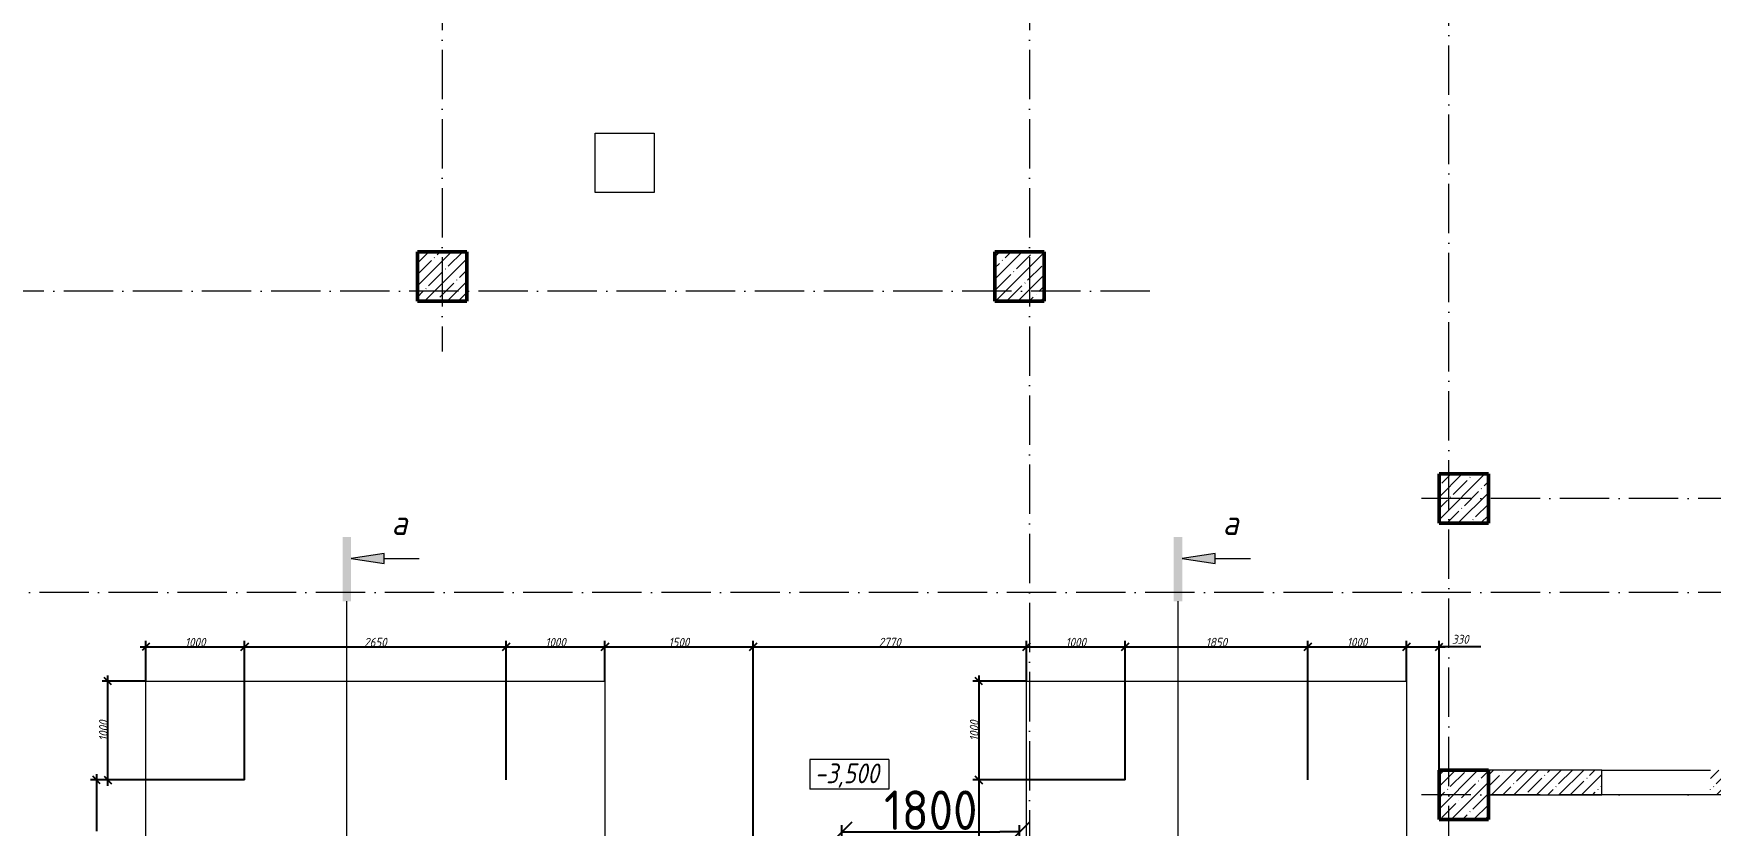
# Model space of a CAD drawing. Header units: millimetres. Extents: x -356862 to 418287, y 0 to 839748.
# Drawn here: x -271740 to -254752, y 466036 to 474058 of the extents above; entities that cross this region are included whole.
import ezdxf

# ---------------------------------------------------------------- set-up
doc = ezdxf.new("R2010")
doc.units = ezdxf.units.MM
doc.linetypes.add('200_ШТРИХ_ш1п0_6_', pattern=[160, 100, -60])
doc.linetypes.add('50_200_ШТРИХ_1Т_ш5_п1_п1_', pattern=[700, 500, -100, 0, -100])
for name, color, linetype, lineweight in [('A-____-____-DIMS', 7, 'Continuous', 9), ('A-____-NOTE-TEXT', 7, 'Continuous', 9), ('A-____-NOTE-TEXT-1', 7, 'Continuous', 5), ('A-FLOR-____-OTLN', 7, 'Continuous', 9), ('A-WALL-____-MCUT-1', 7, 'Continuous', 9), ('A-WALL-____-OTLN', 7, 'Continuous', 9), ('A-WALL-____-PATT-1', 7, 'Continuous', 9), ('G-____-____-DIMS', 7, 'Continuous', 9), ('S-COLS-____-MCUT', 7, 'Continuous', 50), ('S-COLS-____-OTLN', 7, 'Continuous', 9), ('S-GRID-____-OTLN-1', 7, '50_200_ШТРИХ_1Т_ш5_п1_п1_', 9)]:
    doc.layers.add(name, color=color, linetype=linetype, lineweight=lineweight)
doc.layers.add('A-DETL-GENF-OTLN-4', color=9, linetype='200_ШТРИХ_ш1п0_6_', lineweight=9, true_color=0x808080)
doc.layers.add('A-DETL-GENF-OTLN-5', color=7, linetype='Continuous', lineweight=5, true_color=0xc0c0c0)
doc.styles.add('ISOCPEUR_I', font='isocpeui.ttf', dxfattribs={"width": 0.9, "height": 2.5})
doc.styles.add('ISOCPEUR_I_2', font='isocpeui.ttf', dxfattribs={"width": 0.85, "height": 2.3})
doc.styles.add('ISOCPEUR_I_7', font='isocpeui.ttf', dxfattribs={"width": 0.9, "height": 90})
doc.styles.add('СПДС', font='isocpeur.ttf', dxfattribs={"width": 0.9})
doc.dimstyles.new('ISO-1_8_0_9К_СРЕДНИЙ_Кладочные', dxfattribs={"dimscale": 304.8, "dimtxt": 89.638306, "dimasz": 0.246063, "dimexe": 0.19685, "dimexo": 0, "dimgap": 0, "dimtad": 1, "dimdec": 3, "dimrnd": 0.001, "dimdsep": 46, "dimtxsty": 'ISOCPEUR_I_7', "dimblk1": 'OBLIQUE', "dimblk2": 'OBLIQUE', "dimsah": 1, "dimcen": 0.09, "dimdle": 0.19685, "dimazin": 0, "dimtfac": 1, "dimtdec": 4, "dimtix": 1, "dimtmove": 2, "dimatfit": 3, "dimfxl": 1, "dimtvp": 1, "dimtolj": 1, "dimtzin": 0, "dimarcsym": 2})
doc.dimstyles.new('ISO-1_8_0_9К_СРЕДНИЙ_Кладочные_1', dxfattribs={"dimscale": 304.8, "dimtxt": 89.638306, "dimasz": 0.246063, "dimexe": 0.19685, "dimexo": 0, "dimgap": 0, "dimtad": 1, "dimdec": 3, "dimrnd": 0.001, "dimdsep": 46, "dimtxsty": 'ISOCPEUR_I_7', "dimblk1": 'OBLIQUE', "dimblk2": 'OBLIQUE', "dimsah": 1, "dimcen": 0.09, "dimdle": 0.19685, "dimazin": 0, "dimtfac": 1, "dimtdec": 4, "dimtix": 1, "dimtmove": 0, "dimatfit": 3, "dimfxl": 1, "dimtvp": 1, "dimtolj": 1, "dimtzin": 0, "dimarcsym": 2})
doc.dimstyles.new('ISO-1_8_0_9К_СРЕДНИЙ_Кладочные_2', dxfattribs={"dimscale": 304.8, "dimtxt": 89.638306, "dimasz": 0.246063, "dimexe": 0.19685, "dimexo": 0, "dimgap": 0, "dimtad": 1, "dimdec": 3, "dimrnd": 0.001, "dimdsep": 46, "dimtxsty": 'ISOCPEUR_I_7', "dimblk1": 'OBLIQUE', "dimblk2": 'OBLIQUE', "dimsah": 1, "dimcen": 0.09, "dimdle": 0.19685, "dimazin": 0, "dimtfac": 1, "dimtdec": 4, "dimtix": 1, "dimtmove": 1, "dimatfit": 3, "dimfxl": 1, "dimtvp": 1, "dimtolj": 1, "dimtzin": 0, "dimarcsym": 2})
doc.dimstyles.new('Размера А3', dxfattribs={"dimtxt": 200, "dimasz": 100, "dimexe": 70, "dimexo": 100, "dimgap": 20, "dimtad": 1, "dimdec": 0, "dimrnd": 10, "dimzin": 0, "dimdsep": 46, "dimtxsty": 'СПДС', "dimblk": 'ARROWHEAD_6', "dimcen": 1, "dimclrd": 256, "dimclre": 256, "dimclrt": 256, "dimazin": 0, "dimtfac": 1, "dimtdec": 0, "dimtmove": 2, "dimatfit": 3, "dimfxl": 1, "dimtolj": 1, "dimtzin": 0, "dimarcsym": 0})

# ---------------------------------------------------------------- blocks, each defined once
blk = doc.blocks.new('BSC_Колонна _Прямоугольная - 500х500-V7-АР1_Кладочный план подвала в осях 1-64_А-ГГ')
at = {"layer": 'S-COLS-____-OTLN'}
h = blk.add_hatch(dxfattribs=at)
h.set_pattern_fill('FP_16', color=256, style=0, pattern_type=2)
h.set_pattern_definition([(45, (-89000, -12581.04), (-114.04925, 114.04925), []), (45, (-88885.95, -12581.04), (-114.04925, 114.04925), [201.613, -40.323, 3.353, -36.97])])
h.paths.add_polyline_path([(-250, -250), (250, -250), (250, 250), (-250, 250)], flags=0)
at = {"layer": 'S-COLS-____-MCUT'}
for p, q in [((250, 250), (-250, 250)), ((-250, 250), (-250, -250)), ((250, -250), (250, 250)), ((-250, -250), (250, -250))]:
    blk.add_line(p, q, dxfattribs=at)
blk = doc.blocks.new('BSC_Колонна _Прямоугольная - 500х500-V18-АР1_Кладочный план подвала в осях 1-64_А-ГГ')
at = {"layer": 'S-COLS-____-OTLN'}
h = blk.add_hatch(dxfattribs=at)
h.set_pattern_fill('FP_28', color=256, style=0, pattern_type=2)
h.set_pattern_definition([(45, (-83150, -12581.04), (-114.04925, 114.04925), []), (45, (-83035.95, -12581.04), (-114.04925, 114.04925), [201.613, -40.323, 3.353, -36.97])])
h.paths.add_polyline_path([(-250, -250), (250, -250), (250, 250), (-250, 250)], flags=0)
at = {"layer": 'S-COLS-____-MCUT'}
for p, q in [((250, 250), (-250, 250)), ((-250, 250), (-250, -250)), ((250, -250), (250, 250)), ((-250, -250), (250, -250))]:
    blk.add_line(p, q, dxfattribs=at)
blk = doc.blocks.new('BSC_Колонна _Прямоугольная - 500х500-V29-АР1_Кладочный план подвала в осях 1-64_А-ГГ')
at = {"layer": 'S-COLS-____-OTLN'}
h = blk.add_hatch(dxfattribs=at)
h.set_pattern_fill('FP_40', color=256, style=0, pattern_type=2)
h.set_pattern_definition([(45, (-93500, -7331.04), (-114.04925, 114.04925), []), (45, (-93385.95, -7331.04), (-114.04925, 114.04925), [201.613, -40.323, 3.353, -36.97])])
h.paths.add_polyline_path([(-250, -250), (250, -250), (250, 250), (-250, 250)], flags=0)
at = {"layer": 'S-COLS-____-MCUT'}
for p, q in [((250, 250), (-250, 250)), ((-250, 250), (-250, -250)), ((250, -250), (250, 250)), ((-250, -250), (250, -250))]:
    blk.add_line(p, q, dxfattribs=at)
blk = doc.blocks.new('BSC_Колонна _Прямоугольная - 500х500-V82-АР1_Кладочный план подвала в осях 1-64_А-ГГ')
at = {"layer": 'S-COLS-____-OTLN'}
h = blk.add_hatch(dxfattribs=at)
h.set_pattern_fill('FP_94', color=256, style=0, pattern_type=2)
h.set_pattern_definition([(45, (-93500, -10331.04), (-114.04925, 114.04925), []), (45, (-93385.95, -10331.04), (-114.04925, 114.04925), [201.613, -40.323, 3.353, -36.97])])
h.paths.add_polyline_path([(-250, -250), (250, -250), (250, 250), (-250, 250)], flags=0)
at = {"layer": 'S-COLS-____-MCUT'}
for p, q in [((250, 250), (-250, 250)), ((-250, 250), (-250, -250)), ((250, -250), (250, 250)), ((-250, -250), (250, -250))]:
    blk.add_line(p, q, dxfattribs=at)
blk = doc.blocks.new('DET_L_Имитация разреза_ISO2-5 - Вправо-27489998-АР1_Кладочный план подвала в осях 1-64_А-ГГ')
at = {"layer": 'A-DETL-GENF-OTLN-5'}
blk.add_line((143, 0), (4360, 0), dxfattribs=at)
blk = doc.blocks.new('DET_L_Имитация разреза_ISO2-5 - Вправо-27489996-АР1_Кладочный план подвала в осях 1-64_А-ГГ')
at = {"layer": 'A-DETL-GENF-OTLN-5'}
blk.add_line((143, 0), (3897, 0), dxfattribs=at)
blk = doc.blocks.new('Высотные отметки - 9_5х3_5_h_-17668430-АР1_Кладочный план подвала в осях 1-64_А-ГГ')
at = {"layer": 'G-____-____-DIMS'}
for p, q in [((-4, 3), (-4, 0)), ((4, 3), (-4, 3)), ((4, 3), (4, 0)), ((4, 0), (-4, 0))]:
    blk.add_line(p, q, dxfattribs=at)
blk = doc.blocks.new('_Oblique')
at = {"color": 0, "linetype": 'ByBlock', "lineweight": -2}
blk.add_line((-0.5, -0.5), (0.5, 0.5), dxfattribs=at)
blk = doc.blocks.new('*D8247')
at = {"layer": 'A-____-____-DIMS', "color": 0, "lineweight": -2, "transparency": 16777216}
for p, q in [((-270661, 467847), (-269541, 467847)), ((-270601, 467497), (-270601, 467907)), ((-269601, 466497), (-269601, 467907))]:
    blk.add_line(p, q, dxfattribs=at)
at = {"layer": 'Defpoints', "color": 0, "transparency": 16777216}
for p in [(-269601, 467847), (-270601, 467497), (-269601, 466497)]:
    blk.add_point(p, dxfattribs=at)
at = {"layer": 'A-____-____-DIMS', "color": 0, "lineweight": -2, "transparency": 16777216, "xscale": 75, "yscale": 75, "zscale": 75, "rotation": 180}
blk.add_blockref('_Oblique', (-270601, 467847), dxfattribs=at)
at = {"layer": 'A-____-____-DIMS', "color": 0, "lineweight": -2, "transparency": 16777216, "xscale": 75, "yscale": 75, "zscale": 75}
blk.add_blockref('_Oblique', (-269601, 467847), dxfattribs=at)
at = {"layer": 'A-____-____-DIMS', "color": 0, "transparency": 16777216, "insert": (-270101, 467892), "char_height": 90, "width": 504.73, "attachment_point": 5, "style": 'ISOCPEUR_I_7'}
blk.add_mtext('\\A1;1000', dxfattribs=at)
blk = doc.blocks.new('*D8248')
at = {"layer": 'A-____-____-DIMS', "color": 0, "lineweight": -2, "transparency": 16777216}
for p, q in [((-269661, 467847), (-266891, 467847)), ((-269601, 466497), (-269601, 467907)), ((-266951, 466497), (-266951, 467907))]:
    blk.add_line(p, q, dxfattribs=at)
at = {"layer": 'Defpoints', "color": 0, "transparency": 16777216}
for p in [(-266951, 467847), (-269601, 466497), (-266951, 466497)]:
    blk.add_point(p, dxfattribs=at)
at = {"layer": 'A-____-____-DIMS', "color": 0, "lineweight": -2, "transparency": 16777216, "xscale": 75, "yscale": 75, "zscale": 75, "rotation": 180}
blk.add_blockref('_Oblique', (-269601, 467847), dxfattribs=at)
at = {"layer": 'A-____-____-DIMS', "color": 0, "lineweight": -2, "transparency": 16777216, "xscale": 75, "yscale": 75, "zscale": 75}
blk.add_blockref('_Oblique', (-266951, 467847), dxfattribs=at)
at = {"layer": 'A-____-____-DIMS', "color": 0, "transparency": 16777216, "insert": (-268276, 467892), "char_height": 90, "width": 546.1, "attachment_point": 5, "style": 'ISOCPEUR_I_7'}
blk.add_mtext('\\A1;2650', dxfattribs=at)
blk = doc.blocks.new('*D8249')
at = {"layer": 'A-____-____-DIMS', "color": 0, "lineweight": -2, "transparency": 16777216}
for p, q in [((-267011, 467847), (-265891, 467847)), ((-266951, 466497), (-266951, 467907)), ((-265951, 467497), (-265951, 467907))]:
    blk.add_line(p, q, dxfattribs=at)
at = {"layer": 'Defpoints', "color": 0, "transparency": 16777216}
for p in [(-265951, 467847), (-265951, 467497), (-266951, 466497)]:
    blk.add_point(p, dxfattribs=at)
at = {"layer": 'A-____-____-DIMS', "color": 0, "lineweight": -2, "transparency": 16777216, "xscale": 75, "yscale": 75, "zscale": 75, "rotation": 180}
blk.add_blockref('_Oblique', (-266951, 467847), dxfattribs=at)
at = {"layer": 'A-____-____-DIMS', "color": 0, "lineweight": -2, "transparency": 16777216, "xscale": 75, "yscale": 75, "zscale": 75}
blk.add_blockref('_Oblique', (-265951, 467847), dxfattribs=at)
at = {"layer": 'A-____-____-DIMS', "color": 0, "transparency": 16777216, "insert": (-266451, 467892), "char_height": 90, "width": 504.73, "attachment_point": 5, "style": 'ISOCPEUR_I_7'}
blk.add_mtext('\\A1;1000', dxfattribs=at)
blk = doc.blocks.new('*D8250')
at = {"layer": 'A-____-____-DIMS', "color": 0, "lineweight": -2, "transparency": 16777216}
for p, q in [((-266011, 467847), (-264391, 467847)), ((-265951, 467497), (-265951, 467907)), ((-264451, 465097), (-264451, 467907))]:
    blk.add_line(p, q, dxfattribs=at)
at = {"layer": 'Defpoints', "color": 0, "transparency": 16777216}
for p in [(-264451, 467847), (-265951, 467497), (-264451, 465097)]:
    blk.add_point(p, dxfattribs=at)
at = {"layer": 'A-____-____-DIMS', "color": 0, "lineweight": -2, "transparency": 16777216, "xscale": 75, "yscale": 75, "zscale": 75, "rotation": 180}
blk.add_blockref('_Oblique', (-265951, 467847), dxfattribs=at)
at = {"layer": 'A-____-____-DIMS', "color": 0, "lineweight": -2, "transparency": 16777216, "xscale": 75, "yscale": 75, "zscale": 75}
blk.add_blockref('_Oblique', (-264451, 467847), dxfattribs=at)
at = {"layer": 'A-____-____-DIMS', "color": 0, "transparency": 16777216, "insert": (-265201, 467892), "char_height": 90, "width": 504.73, "attachment_point": 5, "style": 'ISOCPEUR_I_7'}
blk.add_mtext('\\A1;1500', dxfattribs=at)
blk = doc.blocks.new('*D8251')
at = {"layer": 'A-____-____-DIMS', "color": 0, "lineweight": -2, "transparency": 16777216}
for p, q in [((-264511, 467847), (-261621, 467847)), ((-264451, 465097), (-264451, 467907)), ((-261681, 467497), (-261681, 467907))]:
    blk.add_line(p, q, dxfattribs=at)
at = {"layer": 'Defpoints', "color": 0, "transparency": 16777216}
for p in [(-261681, 467847), (-261681, 467497), (-264451, 465097)]:
    blk.add_point(p, dxfattribs=at)
at = {"layer": 'A-____-____-DIMS', "color": 0, "lineweight": -2, "transparency": 16777216, "xscale": 75, "yscale": 75, "zscale": 75, "rotation": 180}
blk.add_blockref('_Oblique', (-264451, 467847), dxfattribs=at)
at = {"layer": 'A-____-____-DIMS', "color": 0, "lineweight": -2, "transparency": 16777216, "xscale": 75, "yscale": 75, "zscale": 75}
blk.add_blockref('_Oblique', (-261681, 467847), dxfattribs=at)
at = {"layer": 'A-____-____-DIMS', "color": 0, "transparency": 16777216, "insert": (-263066, 467892), "char_height": 90, "width": 546.1, "attachment_point": 5, "style": 'ISOCPEUR_I_7'}
blk.add_mtext('\\A1;2770', dxfattribs=at)
blk = doc.blocks.new('*D8252')
at = {"layer": 'A-____-____-DIMS', "color": 0, "lineweight": -2, "transparency": 16777216}
for p, q in [((-261741, 467847), (-260621, 467847)), ((-261681, 467497), (-261681, 467907)), ((-260681, 466497), (-260681, 467907))]:
    blk.add_line(p, q, dxfattribs=at)
at = {"layer": 'Defpoints', "color": 0, "transparency": 16777216}
for p in [(-260681, 467847), (-261681, 467497), (-260681, 466497)]:
    blk.add_point(p, dxfattribs=at)
at = {"layer": 'A-____-____-DIMS', "color": 0, "lineweight": -2, "transparency": 16777216, "xscale": 75, "yscale": 75, "zscale": 75, "rotation": 180}
blk.add_blockref('_Oblique', (-261681, 467847), dxfattribs=at)
at = {"layer": 'A-____-____-DIMS', "color": 0, "lineweight": -2, "transparency": 16777216, "xscale": 75, "yscale": 75, "zscale": 75}
blk.add_blockref('_Oblique', (-260681, 467847), dxfattribs=at)
at = {"layer": 'A-____-____-DIMS', "color": 0, "transparency": 16777216, "insert": (-261181, 467892), "char_height": 90, "width": 504.73, "attachment_point": 5, "style": 'ISOCPEUR_I_7'}
blk.add_mtext('\\A1;1000', dxfattribs=at)
blk = doc.blocks.new('*D8253')
at = {"layer": 'A-____-____-DIMS', "color": 0, "lineweight": -2, "transparency": 16777216}
for p, q in [((-260741, 467847), (-258771, 467847)), ((-260681, 466497), (-260681, 467907)), ((-258831, 466497), (-258831, 467907))]:
    blk.add_line(p, q, dxfattribs=at)
at = {"layer": 'Defpoints', "color": 0, "transparency": 16777216}
for p in [(-258831, 467847), (-260681, 466497), (-258831, 466497)]:
    blk.add_point(p, dxfattribs=at)
at = {"layer": 'A-____-____-DIMS', "color": 0, "lineweight": -2, "transparency": 16777216, "xscale": 75, "yscale": 75, "zscale": 75, "rotation": 180}
blk.add_blockref('_Oblique', (-260681, 467847), dxfattribs=at)
at = {"layer": 'A-____-____-DIMS', "color": 0, "lineweight": -2, "transparency": 16777216, "xscale": 75, "yscale": 75, "zscale": 75}
blk.add_blockref('_Oblique', (-258831, 467847), dxfattribs=at)
at = {"layer": 'A-____-____-DIMS', "color": 0, "transparency": 16777216, "insert": (-259756, 467892), "char_height": 90, "width": 504.73, "attachment_point": 5, "style": 'ISOCPEUR_I_7'}
blk.add_mtext('\\A1;1850', dxfattribs=at)
blk = doc.blocks.new('*D8254')
at = {"layer": 'A-____-____-DIMS', "color": 0, "lineweight": -2, "transparency": 16777216}
for p, q in [((-258891, 467847), (-257771, 467847)), ((-258831, 466497), (-258831, 467907)), ((-257831, 467497), (-257831, 467907))]:
    blk.add_line(p, q, dxfattribs=at)
at = {"layer": 'Defpoints', "color": 0, "transparency": 16777216}
for p in [(-257831, 467847), (-257831, 467497), (-258831, 466497)]:
    blk.add_point(p, dxfattribs=at)
at = {"layer": 'A-____-____-DIMS', "color": 0, "lineweight": -2, "transparency": 16777216, "xscale": 75, "yscale": 75, "zscale": 75, "rotation": 180}
blk.add_blockref('_Oblique', (-258831, 467847), dxfattribs=at)
at = {"layer": 'A-____-____-DIMS', "color": 0, "lineweight": -2, "transparency": 16777216, "xscale": 75, "yscale": 75, "zscale": 75}
blk.add_blockref('_Oblique', (-257831, 467847), dxfattribs=at)
at = {"layer": 'A-____-____-DIMS', "color": 0, "transparency": 16777216, "insert": (-258331, 467892), "char_height": 90, "width": 504.73, "attachment_point": 5, "style": 'ISOCPEUR_I_7'}
blk.add_mtext('\\A1;1000', dxfattribs=at)
blk = doc.blocks.new('*D8255')
at = {"layer": 'A-____-____-DIMS', "color": 0, "lineweight": -2, "transparency": 16777216}
for p, q in [((-257891, 467847), (-257441, 467847)), ((-257831, 467497), (-257831, 467907)), ((-257501, 466597), (-257501, 467907)), ((-257079, 467847), (-257501, 467847))]:
    blk.add_line(p, q, dxfattribs=at)
at = {"layer": 'Defpoints', "color": 0, "transparency": 16777216}
for p in [(-257501, 467847), (-257831, 467497), (-257501, 466597)]:
    blk.add_point(p, dxfattribs=at)
at = {"layer": 'A-____-____-DIMS', "color": 0, "lineweight": -2, "transparency": 16777216, "xscale": 75, "yscale": 75, "zscale": 75, "rotation": 180}
blk.add_blockref('_Oblique', (-257831, 467847), dxfattribs=at)
at = {"layer": 'A-____-____-DIMS', "color": 0, "lineweight": -2, "transparency": 16777216, "xscale": 75, "yscale": 75, "zscale": 75}
blk.add_blockref('_Oblique', (-257501, 467847), dxfattribs=at)
at = {"layer": 'A-____-____-DIMS', "color": 0, "transparency": 16777216, "insert": (-257370, 467967), "char_height": 90, "width": 409.58, "attachment_point": 1, "line_spacing_factor": 1.149209, "style": 'ISOCPEUR_I_7'}
blk.add_mtext('\\A1;330', dxfattribs=at)
blk = doc.blocks.new('*D8257')
at = {"layer": 'A-____-____-DIMS', "color": 0, "lineweight": -2, "transparency": 16777216}
for p, q in [((-269601, 466497), (-271161, 466497)), ((-271101, 466557), (-271101, 465980)), ((-271101, 465037), (-271101, 465772)), ((-269601, 465097), (-271161, 465097))]:
    blk.add_line(p, q, dxfattribs=at)
at = {"layer": 'Defpoints', "color": 0, "transparency": 16777216}
for p in [(-271101, 466497), (-269601, 466497), (-269601, 465097)]:
    blk.add_point(p, dxfattribs=at)
at = {"layer": 'A-____-____-DIMS', "color": 0, "lineweight": -2, "transparency": 16777216, "xscale": 75, "yscale": 75, "zscale": 75}
for p, rotation in [((-271101, 466497), 90), ((-271101, 465097), 270)]:
    blk.add_blockref('_Oblique', p, dxfattribs=dict(at, rotation=rotation))
at = {"layer": 'A-____-____-DIMS', "color": 0, "transparency": 16777216, "insert": (-271161, 465615), "char_height": 90, "width": 521.28, "attachment_point": 1, "rotation": 90, "line_spacing_factor": 1.149209, "style": 'ISOCPEUR_I_7'}
blk.add_mtext('\\A1;1400', dxfattribs=at)
blk = doc.blocks.new('*D8258')
at = {"layer": 'A-____-____-DIMS', "color": 0, "lineweight": -2, "transparency": 16777216}
for p, q in [((-270601, 467497), (-271046, 467497)), ((-270986, 466437), (-270986, 467557)), ((-269601, 466497), (-271046, 466497))]:
    blk.add_line(p, q, dxfattribs=at)
at = {"layer": 'Defpoints', "color": 0, "transparency": 16777216}
for p in [(-270986, 467497), (-270601, 467497), (-269601, 466497)]:
    blk.add_point(p, dxfattribs=at)
at = {"layer": 'A-____-____-DIMS', "color": 0, "lineweight": -2, "transparency": 16777216, "xscale": 75, "yscale": 75, "zscale": 75}
for p, rotation in [((-270986, 467497), 90), ((-270986, 466497), 270)]:
    blk.add_blockref('_Oblique', p, dxfattribs=dict(at, rotation=rotation))
at = {"layer": 'A-____-____-DIMS', "color": 0, "transparency": 16777216, "insert": (-271031, 466997), "char_height": 90, "width": 504.73, "attachment_point": 5, "rotation": 90, "style": 'ISOCPEUR_I_7'}
blk.add_mtext('\\A1;1000', dxfattribs=at)
blk = doc.blocks.new('*D8259')
at = {"layer": 'A-____-____-DIMS', "color": 0, "lineweight": -2, "transparency": 16777216}
for p, q in [((-261681, 467497), (-262225, 467497)), ((-262165, 467557), (-262165, 466437)), ((-260681, 466497), (-262225, 466497))]:
    blk.add_line(p, q, dxfattribs=at)
at = {"layer": 'Defpoints', "color": 0, "transparency": 16777216}
for p in [(-261681, 467497), (-262165, 466497), (-260681, 466497)]:
    blk.add_point(p, dxfattribs=at)
at = {"layer": 'A-____-____-DIMS', "color": 0, "lineweight": -2, "transparency": 16777216, "xscale": 75, "yscale": 75, "zscale": 75}
for p, rotation in [((-262165, 467497), 90), ((-262165, 466497), 270)]:
    blk.add_blockref('_Oblique', p, dxfattribs=dict(at, rotation=rotation))
at = {"layer": 'A-____-____-DIMS', "color": 0, "transparency": 16777216, "insert": (-262210, 466997), "char_height": 90, "width": 504.73, "attachment_point": 5, "rotation": 90, "style": 'ISOCPEUR_I_7'}
blk.add_mtext('\\A1;1000', dxfattribs=at)
blk = doc.blocks.new('*D8260')
at = {"layer": 'A-____-____-DIMS', "color": 0, "lineweight": -2, "transparency": 16777216}
for p, q in [((-260681, 466497), (-262225, 466497)), ((-262165, 466557), (-262165, 465037)), ((-261501, 465097), (-262225, 465097))]:
    blk.add_line(p, q, dxfattribs=at)
at = {"layer": 'Defpoints', "color": 0, "transparency": 16777216}
for p in [(-260681, 466497), (-262165, 465097), (-261501, 465097)]:
    blk.add_point(p, dxfattribs=at)
at = {"layer": 'A-____-____-DIMS', "color": 0, "lineweight": -2, "transparency": 16777216, "xscale": 75, "yscale": 75, "zscale": 75}
for p, rotation in [((-262165, 466497), 90), ((-262165, 465097), 270)]:
    blk.add_blockref('_Oblique', p, dxfattribs=dict(at, rotation=rotation))
at = {"layer": 'A-____-____-DIMS', "color": 0, "transparency": 16777216, "insert": (-262210, 465797), "char_height": 90, "width": 521.28, "attachment_point": 5, "rotation": 90, "style": 'ISOCPEUR_I_7'}
blk.add_mtext('\\A1;1400', dxfattribs=at)
blk = doc.blocks.new('ARROWHEAD_6')
at = {"color": 0, "linetype": 'Continuous'}
for p, q in [((0, 0), (-1, 0)), ((-0.5, -0.5), (0.5, 0.5))]:
    blk.add_line(p, q, dxfattribs=at)
blk = doc.blocks.new('*D8505')
at = {"lineweight": -2, "transparency": 16777216}
for p, q in [((-263551, 465197), (-263551, 466041)), ((-263351, 465971), (-261951, 465971)), ((-261751, 465197), (-261751, 466041))]:
    blk.add_line(p, q, dxfattribs=at)
at = {"layer": 'Defpoints', "color": 0, "transparency": 16777216}
for p in [(-261751, 465971), (-263551, 465097), (-261751, 465097)]:
    blk.add_point(p, dxfattribs=at)
at = {"lineweight": -2, "transparency": 16777216, "xscale": 200, "yscale": 200, "zscale": 200, "rotation": 180}
blk.add_blockref('ARROWHEAD_6', (-263551, 465971), dxfattribs=at)
at = {"lineweight": -2, "transparency": 16777216, "xscale": 200, "yscale": 200, "zscale": 200}
blk.add_blockref('ARROWHEAD_6', (-261751, 465971), dxfattribs=at)
at = {"lineweight": 25, "transparency": 16777216, "insert": (-262651, 466191), "char_height": 400, "attachment_point": 5, "style": 'СПДС'}
blk.add_mtext('\\A1;1800', dxfattribs=at)

msp = doc.modelspace()

# ---------------------------------------------------------------- hatches: boundary and pattern name
at = {"layer": 'A-____-NOTE-TEXT-1'}
for points in [[(-268522.5476, 468307.0816), (-268522.5476, 468957.0816), (-268609.2842, 468957.0816), (-268609.2842, 468307.0816)], [(-260102.5476, 468307.0816), (-260102.5476, 468957.0816), (-260189.2842, 468957.0816), (-260189.2842, 468307.0816)], [(-268188.9062, 468691.2335), (-268188.9062, 468791.2335), (-268522.5476, 468741.2335)], [(-259768.9062, 468691.2335), (-259768.9062, 468791.2335), (-260102.5476, 468741.2335)]]:
    msp.add_hatch(color=256, dxfattribs=at).paths.add_polyline_path(points, flags=0)
at = {"layer": 'A-WALL-____-PATT-1'}
h = msp.add_hatch(dxfattribs=at)
h.set_pattern_fill('FP_1', color=256, style=0, pattern_type=2)
h.set_pattern_definition([(45, (-350751.34, 459015.94), (-114.04925, 114.04925), []), (45, (-350637.3, 459015.94), (-114.04925, 114.04925), [201.612, -40.322, 3.353, -36.97])])
h.paths.add_polyline_path([(-250001.3432, 466346.983), (-250001.3432, 466596.983), (-252751.3432, 466596.983), (-252751.3432, 466346.983), (-251786.5304, 466346.983)], flags=0)
h.paths.add_polyline_path([(-254251.3432, 466346.983), (-254251.3432, 466596.983), (-254752.2737, 466596.983), (-254752.2737, 466346.983)], flags=0)
h.paths.add_polyline_path([(-255852.2737, 466346.983), (-255852.2737, 466596.983), (-257001.3432, 466596.983), (-257001.3432, 466346.983)], flags=0)

# ---------------------------------------------------------------- linework, layer by layer
at = {"layer": 'A-____-NOTE-TEXT'}
for p, q in [((-268188.9062, 468791.2335), (-268522.5476, 468741.2335)), ((-268522.5476, 468741.2335), (-268188.9062, 468691.2335)), ((-268188.9062, 468691.2335), (-268188.9062, 468791.2335)), ((-268188.9062, 468741.2335), (-267832.6562, 468741.2335)), ((-259768.9062, 468791.2335), (-260102.5476, 468741.2335)), ((-260102.5476, 468741.2335), (-259768.9062, 468691.2335)), ((-259768.9062, 468691.2335), (-259768.9062, 468791.2335)), ((-259768.9062, 468741.2335), (-259412.6562, 468741.2335))]:
    msp.add_line(p, q, dxfattribs=at)
at = {"layer": 'A-FLOR-____-OTLN'}
for p, q in [((-266051.3432, 472446.983), (-266051.3432, 473046.983)), ((-266051.3432, 473046.983), (-265451.3432, 473046.983)), ((-265451.3432, 473046.983), (-265451.3432, 472446.983)), ((-265451.3432, 472446.983), (-266051.3432, 472446.983)), ((-270601.3432, 467496.983), (-265951.3432, 467496.983)), ((-270601.3432, 464096.983), (-270601.3432, 467496.983)), ((-265951.3432, 467496.983), (-265951.3432, 464096.983)), ((-261681.3432, 465096.983), (-261681.3432, 467496.983)), ((-261681.3432, 467496.983), (-257831.3432, 467496.983)), ((-257831.3432, 467496.983), (-257831.3432, 465096.983))]:
    msp.add_line(p, q, dxfattribs=at)
at = {"layer": 'A-WALL-____-MCUT-1'}
for p, q in [((-255852.2737, 466596.983), (-257001.3432, 466596.983)), ((-255852.2737, 466346.983), (-255852.2737, 466596.983)), ((-257001.3432, 466346.983), (-255852.2737, 466346.983))]:
    msp.add_line(p, q, dxfattribs=at)
at = {"layer": 'A-WALL-____-OTLN'}
for p, q in [((-255852.2737, 466596.983), (-254752.2737, 466596.983)), ((-254752.2737, 466346.983), (-255852.2737, 466346.983))]:
    msp.add_line(p, q, dxfattribs=at)
at = {"layer": 'S-GRID-____-OTLN-1'}
for p, q in [((-267601.3432, 508896.9006), (-267601.3432, 470838.6753)), ((-261651.3432, 508896.9006), (-261651.3432, 454533.3346)), ((-257401.3432, 454533.3346), (-257401.3432, 508896.9006)), ((-260432.5559, 471446.983), (-283424.5728, 471446.983)), ((-246676.9366, 469346.983), (-257730.0789, 469346.983)), ((-246676.9366, 468396.983), (-355213.8729, 468396.983)), ((-246676.9366, 466346.983), (-257730.0789, 466346.983))]:
    msp.add_line(p, q, dxfattribs=at)

# ---------------------------------------------------------------- block references
at = {"layer": 'A-DETL-GENF-OTLN-4', "rotation": 89.99999999999994}
for name, p in [('DET_L_Имитация разреза_ISO2-5 - Вправо-27489996-АР1_Кладочный план подвала в осях 1-64_А-ГГ', (-268565.9159, 464410.1752)), ('DET_L_Имитация разреза_ISO2-5 - Вправо-27489998-АР1_Кладочный план подвала в осях 1-64_А-ГГ', (-260145.9159, 463946.983))]:
    msp.add_blockref(name, p, dxfattribs=at)
at = {"layer": 'G-____-____-DIMS', "xscale": 99.99999999999993, "yscale": 99.99999999999993, "zscale": 99.99999999999993}
msp.add_blockref('Высотные отметки - 9_5х3_5_h_-17668430-АР1_Кладочный план подвала в осях 1-64_А-ГГ', (-263475.4466, 466402.8534), dxfattribs=at)
at = {"layer": 'S-COLS-____-OTLN'}
for name, p in [('BSC_Колонна _Прямоугольная - 500х500-V18-АР1_Кладочный план подвала в осях 1-64_А-ГГ', (-267601.3432, 471596.983)), ('BSC_Колонна _Прямоугольная - 500х500-V7-АР1_Кладочный план подвала в осях 1-64_А-ГГ', (-261751.3432, 471596.983)), ('BSC_Колонна _Прямоугольная - 500х500-V82-АР1_Кладочный план подвала в осях 1-64_А-ГГ', (-257251.3432, 469346.983)), ('BSC_Колонна _Прямоугольная - 500х500-V29-АР1_Кладочный план подвала в осях 1-64_А-ГГ', (-257251.3432, 466346.983))]:
    msp.add_blockref(name, p, dxfattribs=at)

# ---------------------------------------------------------------- texts
at = {"layer": 'A-____-NOTE-TEXT', "char_height": 250, "width": 223.670813, "attachment_point": 1, "style": 'ISOCPEUR_I'}
for insert in [(-268113.5255, 469229.2417), (-259693.5255, 469229.2417)]:
    msp.add_mtext('\\fISOCPEUR|b0|i1|c204|p34|;\\W.9;а', dxfattribs=dict(at, insert=insert))
at = {"layer": 'G-____-____-DIMS', "insert": (-263826.0204, 466664.1445), "char_height": 200, "width": 841.377075, "attachment_point": 1, "line_spacing_factor": 1.149209, "style": 'ISOCPEUR_I_2'}
msp.add_mtext('-3,500', dxfattribs=at)

# ---------------------------------------------------------------- dimensions: what is measured, and where the dimension line sits
at = {"lineweight": 25}
dim = msp.add_linear_dim(base=(-261751.3432, 465971.2914), p1=(-263551.3432, 465096.983), p2=(-261751.3432, 465096.983), dimstyle='Размера А3', override={"dimtxt": 400, "dimasz": 200}, dxfattribs=at)
dim.commit()
dim.dimension.update_dxf_attribs({"geometry": '*D8505', "text_midpoint": (-262651.3432, 466191.2914)})
at = {"layer": 'A-____-____-DIMS'}
for base, p1, p2, override, picture, middle in [((-269601.3432, 467846.7753), (-270601.3432, 467496.983), (-269601.3432, 466496.983), {"dimtxt": 400, "dimpost": '<>', "dimfxl": 1414.213562}, '*D8247', (-270101.3432, 467891.7753)), ((-266951.3432, 467846.7753), (-269601.3432, 466496.983), (-266951.3432, 466496.983), {"dimtxt": 400, "dimpost": '<>', "dimfxl": 2650}, '*D8248', (-268276.3432, 467891.7753)), ((-265951.3432, 467846.7753), (-266951.3432, 466496.983), (-265951.3432, 467496.983), {"dimtxt": 400, "dimpost": '<>', "dimfxl": 1414.213562}, '*D8249', (-266451.3432, 467891.7753)), ((-264451.3432, 467846.7753), (-265951.3432, 467496.983), (-264451.3432, 465096.983), {"dimtxt": 400, "dimpost": '<>', "dimfxl": 2830.19434}, '*D8250', (-265201.3432, 467891.7753)), ((-261681.3432, 467846.7753), (-264451.3432, 465096.983), (-261681.3432, 467496.983), {"dimtxt": 400, "dimpost": '<>', "dimfxl": 3665.092086}, '*D8251', (-263066.3432, 467892.3548)), ((-260681.3432, 467846.7753), (-261681.3432, 467496.983), (-260681.3432, 466496.983), {"dimtxt": 400, "dimpost": '<>', "dimfxl": 1414.213562}, '*D8252', (-261181.3432, 467891.7753)), ((-258831.3432, 467846.7753), (-260681.3432, 466496.983), (-258831.3432, 466496.983), {"dimtxt": 400, "dimpost": '<>', "dimfxl": 1850}, '*D8253', (-259756.3432, 467891.7753)), ((-257831.3432, 467846.7753), (-258831.3432, 466496.983), (-257831.3432, 467496.983), {"dimtxt": 400, "dimpost": '<>', "dimfxl": 1414.213562}, '*D8254', (-258331.3432, 467891.7753))]:
    dim = msp.add_linear_dim(base=base, p1=p1, p2=p2, dimstyle='ISO-1_8_0_9К_СРЕДНИЙ_Кладочные', override=override, dxfattribs=at)
    dim.commit()
    dim.dimension.update_dxf_attribs({"geometry": picture, "text_midpoint": middle})
dim = msp.add_linear_dim(base=(-257501.3432, 467846.7753), p1=(-257831.3432, 467496.983), p2=(-257501.3432, 466596.983), dimstyle='ISO-1_8_0_9К_СРЕДНИЙ_Кладочные_2', override={"dimtxt": 400, "dimpost": '<>', "dimfxl": 958.592719}, dxfattribs=at)
dim.commit()
dim.dimension.update_dxf_attribs({"geometry": '*D8255', "text_midpoint": (-257164.7562, 467961.9373), "dimtype": 160})
for base, p1, p2, override, picture, middle in [((-270985.5894, 467496.983), (-269601.3432, 466496.983), (-270601.3432, 467496.983), {"dimtxt": 400, "dimpost": '<>', "dimfxl": 1414.213562}, '*D8258', (-271030.5894, 466996.983)), ((-262164.5403, 466496.983), (-261681.3432, 467496.983), (-260681.3432, 466496.983), {"dimtxt": 400, "dimpost": '<>', "dimfxl": 1414.213562}, '*D8259', (-262209.5403, 466996.983)), ((-262164.5403, 465096.983), (-260681.3432, 466496.983), (-261501.3432, 465096.983), {"dimtxt": 400, "dimpost": '<>', "dimfxl": 1622.467257}, '*D8260', (-262209.5403, 465796.983))]:
    dim = msp.add_linear_dim(base=base, p1=p1, p2=p2, angle=90, dimstyle='ISO-1_8_0_9К_СРЕДНИЙ_Кладочные', override=override, dxfattribs=at)
    dim.commit()
    dim.dimension.update_dxf_attribs({"geometry": picture, "text_midpoint": middle})
dim = msp.add_linear_dim(base=(-271100.7514, 466496.983), p1=(-269601.3432, 465096.983), p2=(-269601.3432, 466496.983), angle=90, dimstyle='ISO-1_8_0_9К_СРЕДНИЙ_Кладочные_1', override={"dimtxt": 400, "dimpost": '<>', "dimfxl": 1400}, dxfattribs=at)
dim.commit()
dim.dimension.update_dxf_attribs({"geometry": '*D8257', "text_midpoint": (-271100.7514, 465875.9441), "dimtype": 160, "text_rotation": 90})

doc.saveas('drawing.dxf')
